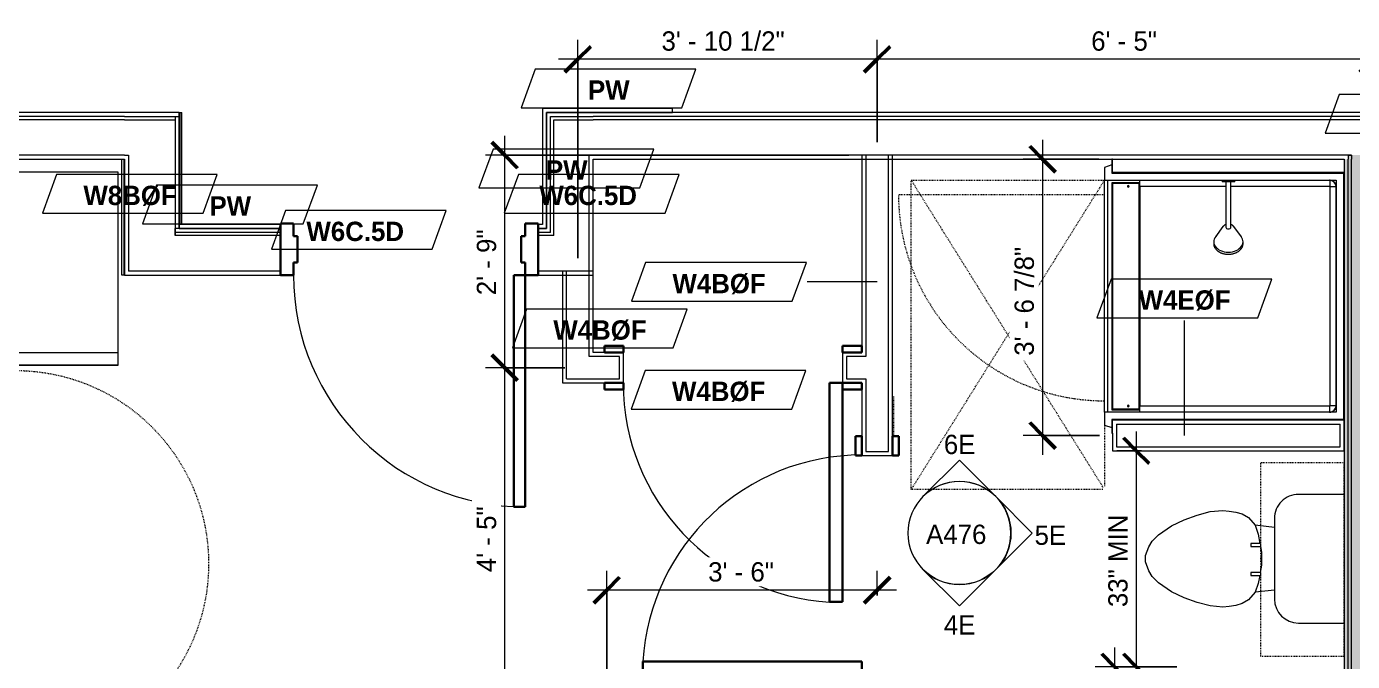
# Model space of a CAD drawing. Header units: inches. Extents: x -4010 to -1814, y 9846 to 12241.
# Drawn here: x -3125.5 to -2919.5, y 11562.6 to 11661.2 of the extents above; entities that cross this region are included whole.
import ezdxf

# ---------------------------------------------------------------- set-up
doc = ezdxf.new("R2010")
doc.units = ezdxf.units.IN
doc.header["$MEASUREMENT"] = 0
doc.linetypes.add('Dash', pattern=[0.25, 0.125, -0.125])
doc.linetypes.add('Dash 3_32_', pattern=[0.1875, 0.09375, -0.09375])
for name, color, linetype, lineweight in [('0-1', 7, 'Continuous', 5), ('0-3', 8, 'Continuous', 9), ('A-ANNO-DIMS', 211, 'Continuous', 9), ('A-ANNO-DIMS-32', 211, 'Continuous', 9), ('A-DETL-1', 90, 'Dash 3_32_', 18), ('A-DOOR-1', 7, 'Continuous', 9), ('A-DOOR-2', 10, 'Continuous', 30), ('A-DOOR-3', 31, 'Continuous', 9), ('A-DOOR-4', 31, 'Continuous', 30), ('A-DOOR-FRAM-2', 10, 'Continuous', 30), ('A-DOOR-FRAM-3', 31, 'Continuous', 30), ('A-GENM', 5, 'Continuous', 9), ('A-GENM-HDLN', 13, 'Dash', 9), ('A-WALL', 113, 'Continuous', 18), ('A-WALL-2', 250, 'Continuous', 18), ('A-WALL-3', 113, 'Continuous', 9), ('A-WALL-IDEN', 211, 'Continuous', 9), ('G-ANNO-SYMB-3', 111, 'Continuous', 9), ('I-WALL-1', 21, 'Continuous', 18), ('I-WALL-2', 241, 'Continuous', 5), ('I-WALL-3', 7, 'Continuous', 9), ('I-WALL-4', 2, 'Continuous', 9), ('P-SANR-FIXT', 6, 'Continuous', 9), ('P-SANR-FIXT-HDLN', 131, 'Dash', 9), ('Q-CASE', 31, 'Continuous', 9), ('Q-CASE-1', 31, 'Dash', 9), ('Q-SPCQ', 91, 'Continuous', 9)]:
    doc.layers.add(name, color=color, linetype=linetype, lineweight=lineweight)
doc.styles.add('Century Gothic', font='ufonts.com_century-gothic.ttf', dxfattribs={"height": 3})
doc.styles.add('Century Gothic_B_1', font='GOTHICB.TTF', dxfattribs={"height": 3})
doc.dimstyles.new('OD_1__HACK_2', dxfattribs={"dimscale": 12, "dimtxt": 3.132505, "dimasz": 0.333333, "dimexe": 0.25, "dimexo": 0.166667, "dimgap": 0.041667, "dimtad": 1, "dimdec": 4, "dimrnd": 0.0625, "dimzin": 3, "dimdsep": 46, "dimlunit": 4, "dimtxsty": 'Century Gothic', "dimblk1": 'OBLIQUE', "dimblk2": 'OBLIQUE', "dimsah": 1, "dimcen": 0.09, "dimdle": 0.25, "dimazin": 0, "dimtfac": 1, "dimtdec": 4, "dimtix": 1, "dimtmove": 0, "dimatfit": 3, "dimfxl": 1, "dimtvp": 1, "dimtfill": 1, "dimfrac": 2, "dimtolj": 1, "dimtzin": 0, "dimarcsym": 2})
doc.dimstyles.new('OD_1__HACK_2_1', dxfattribs={"dimscale": 12, "dimtxt": 3.132505, "dimasz": 0.333333, "dimexe": 0.25, "dimexo": 0.166667, "dimgap": 0.041667, "dimtad": 1, "dimdec": 4, "dimrnd": 0.0625, "dimzin": 3, "dimdsep": 46, "dimlunit": 4, "dimtxsty": 'Century Gothic', "dimblk1": 'OBLIQUE', "dimblk2": 'OBLIQUE', "dimsah": 1, "dimcen": 0.09, "dimdle": 0.25, "dimazin": 0, "dimtfac": 1, "dimtdec": 4, "dimtix": 1, "dimtmove": 0, "dimatfit": 3, "dimfxl": 1, "dimtvp": 1, "dimtfill": 1, "dimfrac": 2, "dimtolj": 1, "dimtzin": 0, "dimarcsym": 2})

# ---------------------------------------------------------------- blocks, each defined once
blk = doc.blocks.new('Basic Wall _ INT - W8BØF - _5_8 GYP - 2X8 WOOD_BATT_ - 5_8 GYP_ - ___-2320017-UNIT PLANS - 2ND _ 3RD FLOOR')
at = {"layer": 'I-WALL-3'}
for p, q in [((-3110.65, 11622.61), (-3110.65, 11640.61)), ((-3110.36, 11640.61), (-3110.36, 11622.61)), ((-3110.36, 11622.61), (-3110.65, 11622.61)), ((-3110.28, 11622.61), (-3110.36, 11622.61)), ((-3110.24, 11622.61), (-3110.28, 11622.61))]:
    blk.add_line(p, q, dxfattribs=at)
blk = doc.blocks.new('Basic Wall _ INT - W8BØF - _5_8 GYP - 2X8 WOOD_BATT_ - 5_8 GYP_ - ___-2320016-UNIT PLANS - 2ND _ 3RD FLOOR')
at = {"layer": 'I-WALL-3'}
for p, q in [((-3101.74, 11647.86), (-3101.69, 11647.86)), ((-3101.69, 11647.86), (-3101.61, 11647.86)), ((-3101.61, 11630.49), (-3101.61, 11647.86)), ((-3101.61, 11647.86), (-3101.32, 11647.86)), ((-3101.32, 11630.49), (-3101.32, 11647.86))]:
    blk.add_line(p, q, dxfattribs=at)
blk = doc.blocks.new('HOLLOW METAL - UNIT DOOR-2191977-UNIT PLANS - 2ND _ 3RD FLOOR')
at = {"layer": 'A-DOOR-1'}
blk.add_arc((18, -3.875), 36, 180, 270, dxfattribs=at)
at = {"layer": 'A-DOOR-2'}
for p, q in [((16.25, -3.875), (18, -3.875)), ((16.25, -39.875), (16.25, -3.875)), ((18, -3.875), (18, -39.875)), ((18, -39.875), (16.25, -39.875))]:
    blk.add_line(p, q, dxfattribs=at)
at = {"layer": 'A-DOOR-FRAM-2'}
for p, q in [((-20, 4.125), (-18, 4.125)), ((-20, -3.875), (-20, 4.125)), ((-18, 4.125), (-18, 2.1875)), ((18, 4.125), (20, 4.125)), ((18, 2.1875), (18, 4.125)), ((20, 4.125), (20, -3.875)), ((-18, 2.1875), (-17.375, 2.1875)), ((-17.375, 2.1875), (-17.375, -1.9375)), ((17.375, 2.1875), (18, 2.1875)), ((17.375, -1.9375), (17.375, 2.1875)), ((-18, -1.9375), (-18, -3.875)), ((-17.375, -1.9375), (-18, -1.9375)), ((18, -1.9375), (17.375, -1.9375)), ((18, -3.875), (18, -1.9375)), ((-18, -3.875), (-20, -3.875)), ((20, -3.875), (18, -3.875))]:
    blk.add_line(p, q, dxfattribs=at)
blk = doc.blocks.new('CTR - 1st Phase - Common Walls_rvt-1-UNIT PLANS - 2ND _ 3RD FLOOR')
at = {"layer": 'I-WALL-1'}
blk.add_hatch(color=256, dxfattribs=at).paths.add_polyline_path([(-2920.14, 11255.64), (-2920.14, 11640.61), (-2920.76, 11640.61), (-2920.76, 11255.64)], flags=0)
at = {"layer": 'I-WALL-2'}
for points in [[(-2919.64, 11255.64), (-2919.64, 11641.24), (-2920.14, 11641.24), (-2920.14, 11255.64)], [(-2914.14, 11255.64), (-2914.14, 11641.24), (-2919.64, 11641.24), (-2919.64, 11255.64)]]:
    blk.add_hatch(color=256, dxfattribs=at).paths.add_polyline_path(points, flags=0)
at = {"layer": 'A-WALL-2'}
for p, q in [((-3110.24, 11647.24), (-3199.89, 11647.24)), ((-3110.24, 11646.74), (-3199.89, 11646.74)), ((-3110.24, 11647.24), (-3102.36, 11647.24)), ((-3110.24, 11646.74), (-3109.61, 11646.74)), ((-3109.61, 11646.74), (-3102.36, 11646.74)), ((-3102.36, 11647.24), (-3101.74, 11647.24)), ((-3102.36, 11647.24), (-3102.36, 11646.74)), ((-3102.36, 11647.24), (-3102.36, 11646.74)), ((-3102.36, 11646.74), (-3102.36, 11629.86)), ((-3044.07, 11647.24), (-3043.57, 11647.24)), ((-3044.07, 11629.24), (-3044.07, 11647.24)), ((-3043.57, 11647.24), (-3037.45, 11647.24)), ((-3043.57, 11646.74), (-3038.07, 11646.74)), ((-3043.57, 11628.74), (-3043.57, 11646.74)), ((-3038.07, 11646.74), (-3037.45, 11646.74)), ((-2784.7, 11647.24), (-3037.45, 11647.24)), ((-2784.7, 11646.74), (-3037.45, 11646.74)), ((-3110.24, 11641.24), (-3199.89, 11641.24)), ((-3110.24, 11641.24), (-3109.61, 11641.24)), ((-3109.61, 11641.24), (-3109.61, 11623.24)), ((-3038.07, 11641.24), (-3037.45, 11641.24)), ((-3038.07, 11623.24), (-3038.07, 11641.24)), ((-2920.14, 11641.24), (-3037.45, 11641.24)), ((-2920.14, 11641.24), (-2919.64, 11641.24)), ((-2920.14, 11641.24), (-2920.14, 11640.61)), ((-2919.64, 11641.24), (-2920.14, 11641.24)), ((-2920.14, 11255.64), (-2920.14, 11640.61)), ((-2919.64, 11641.24), (-2919.64, 11640.61)), ((-2919.64, 11255.64), (-2919.64, 11640.61)), ((-3101.74, 11629.86), (-3102.36, 11629.86)), ((-3102.36, 11629.24), (-3102.36, 11629.86)), ((-3102.36, 11629.86), (-3102.36, 11629.24)), ((-3101.74, 11629.24), (-3102.36, 11629.24)), ((-3102.36, 11628.74), (-3102.36, 11629.24)), ((-3102.36, 11629.24), (-3102.36, 11628.74)), ((-3101.74, 11628.74), (-3102.36, 11628.74)), ((-3085.99, 11629.24), (-3101.74, 11629.24)), ((-3085.99, 11628.74), (-3101.74, 11628.74)), ((-3044.7, 11629.24), (-3045.99, 11629.24)), ((-3044.7, 11628.74), (-3045.99, 11628.74)), ((-3044.07, 11629.24), (-3044.7, 11629.24)), ((-3044.07, 11628.74), (-3044.7, 11628.74)), ((-3043.57, 11628.74), (-3044.07, 11628.74)), ((-3102.36, 11623.24), (-3109.61, 11623.24)), ((-3101.74, 11623.24), (-3102.36, 11623.24)), ((-3085.99, 11623.24), (-3101.74, 11623.24)), ((-3044.7, 11623.24), (-3045.99, 11623.24)), ((-3043.57, 11623.24), (-3044.7, 11623.24)), ((-3038.07, 11623.24), (-3043.57, 11623.24))]:
    blk.add_line(p, q, dxfattribs=at)
at = {"layer": 'I-WALL-3'}
for p, q in [((-3045.32, 11648.49), (-3045.32, 11630.49)), ((-3044.7, 11648.49), (-3045.32, 11648.49)), ((-3025.11, 11648.49), (-3044.7, 11648.49)), ((-3025.11, 11647.86), (-3025.11, 11648.49)), ((-3110.24, 11647.86), (-3199.89, 11647.86)), ((-3101.74, 11647.86), (-3110.24, 11647.86)), ((-3101.74, 11647.24), (-3101.74, 11647.86)), ((-3101.74, 11629.86), (-3101.74, 11647.24)), ((-3044.7, 11647.86), (-3044.7, 11629.86)), ((-3044.07, 11647.86), (-3044.7, 11647.86)), ((-3044.7, 11647.86), (-3025.11, 11647.86)), ((-3044.7, 11629.86), (-3044.7, 11647.86)), ((-3037.45, 11647.86), (-3044.07, 11647.86)), ((-2784.7, 11647.86), (-3037.45, 11647.86)), ((-3199.89, 11640.61), (-3110.24, 11640.61)), ((-3110.24, 11640.61), (-3110.24, 11622.61)), ((-3037.45, 11640.61), (-2920.76, 11640.61)), ((-3037.45, 11622.61), (-3037.45, 11640.61)), ((-2920.76, 11640.61), (-2920.76, 11638.59)), ((-3085.99, 11630.49), (-3101.74, 11630.49)), ((-3101.74, 11630.49), (-3101.74, 11629.86)), ((-3085.99, 11629.86), (-3101.74, 11629.86)), ((-3101.74, 11629.86), (-3085.99, 11629.86)), ((-3045.32, 11630.49), (-3045.99, 11630.49)), ((-3044.7, 11629.86), (-3045.99, 11629.86)), ((-3045.99, 11629.86), (-3045.32, 11629.86)), ((-3045.32, 11629.86), (-3044.7, 11629.86)), ((-3110.24, 11622.61), (-3109.61, 11622.61)), ((-3109.61, 11622.61), (-3101.74, 11622.61)), ((-3101.74, 11622.61), (-3085.99, 11622.61)), ((-3045.99, 11622.61), (-3044.7, 11622.61)), ((-3044.7, 11622.61), (-3038.07, 11622.61)), ((-3038.07, 11622.61), (-3037.45, 11622.61)), ((-2920.76, 11600.09), (-2920.76, 11255.64))]:
    blk.add_line(p, q, dxfattribs=at)
at = {"layer": '0-3'}
for name, p in [('Basic Wall _ INT - W8BØF - _5_8 GYP - 2X8 WOOD_BATT_ - 5_8 GYP_ - ___-2320016-UNIT PLANS - 2ND _ 3RD FLOOR', (0, 0)), ('Basic Wall _ INT - W8BØF - _5_8 GYP - 2X8 WOOD_BATT_ - 5_8 GYP_ - ___-2320017-UNIT PLANS - 2ND _ 3RD FLOOR', (0, 0)), ('HOLLOW METAL - UNIT DOOR-2191977-UNIT PLANS - 2ND _ 3RD FLOOR', (-3065.99, 11626.49))]:
    blk.add_blockref(name, p, dxfattribs=at)
blk = doc.blocks.new('SWING - SINGLE - FLUSH - 2-10 x 6-8 - PRIVACY-3199405-UNIT PLANS - 2ND _ 3RD FLOOR')
at = {"layer": 'A-DOOR-3'}
blk.add_arc((17, -2.37), 34.07, 180, 266.6343, dxfattribs=at)
at = {"layer": 'A-DOOR-4'}
for p, q in [((15, -2.37), (15, -36.38)), ((17, -2.37), (15, -2.37)), ((17, -2.37), (17, -36.38)), ((17, -36.38), (15, -36.38))]:
    blk.add_line(p, q, dxfattribs=at)
at = {"layer": 'A-DOOR-FRAM-3'}
for p, q in [((-20, 2.38), (-20, 3.38)), ((-20, 3.38), (-17, 3.38)), ((-17, 2.38), (-20, 2.38)), ((-17, 3.38), (-17, 2.38)), ((17, 2.38), (17, 3.38)), ((17, 3.38), (20, 3.38)), ((20, 2.38), (17, 2.38)), ((20, 3.38), (20, 2.38)), ((-20, -2.37), (-17, -2.37)), ((-20, -3.37), (-20, -2.37)), ((-17, -3.37), (-20, -3.37)), ((-17, -2.37), (-17, -3.37)), ((17, -2.37), (20, -2.37)), ((17, -3.37), (17, -2.37)), ((20, -3.37), (17, -3.37)), ((20, -2.37), (20, -3.37))]:
    blk.add_line(p, q, dxfattribs=at)
blk = doc.blocks.new('Toilet-Domestic-3D - Toilet-Domestic-3D-3234795-UNIT PLANS - 2ND _ 3RD FLOOR')
at = {"layer": 'P-SANR-FIXT'}
for p, q in [((-3.74, 10), (-2.74, 11)), ((-2.74, 11), (-1.87, 11.5)), ((-1.87, 11.5), (-0.5, 12)), ((-0.5, 12), (0.5, 12)), ((0.5, 12), (1.87, 11.5)), ((1.87, 11.5), (2.74, 11)), ((2.74, 11), (3.74, 10)), ((-5.13, 8), (-3.74, 10)), ((3.74, 10), (5.13, 8)), ((-6.06, 6), (-5.13, 8)), ((5.13, 8), (6.06, 6)), ((-6.79, 4), (-6.06, 6)), ((6.06, 6), (6.79, 4)), ((-7.33, 1.99), (-6.79, 4)), ((6.79, 4), (7.33, 1.99)), ((-7.5, 0), (-7.33, 1.99)), ((7.33, 1.99), (7.5, 0)), ((-7.41, -1), (-7.5, 0)), ((-7.24, -2), (-7.41, -1)), ((-6.97, -3), (-7.24, -2)), ((7.24, -2), (6.97, -3)), ((7.41, -1), (7.24, -2)), ((7.5, 0), (7.41, -1)), ((-6.4, -4), (-6.97, -3)), ((-5.21, -5), (-6.4, -4)), ((6.4, -4), (5.21, -5)), ((6.97, -3), (6.4, -4)), ((-3.84, -5.5), (-5.21, -5)), ((-4.86, -8.02), (-5.21, -5)), ((-2.61, -5.72), (-3.84, -5.5)), ((-1, -6), (-2.13, -5.8)), ((1, -6), (-1, -6)), ((1.89, -5.84), (1, -6)), ((3.84, -5.5), (2.37, -5.76)), ((5.21, -5), (3.84, -5.5)), ((4.86, -8.02), (5.21, -5)), ((6.25, -8.02), (-6.25, -8.02)), ((-9.98, -11.75), (-9.98, -18.86)), ((9.98, -18.86), (9.98, -11.75))]:
    blk.add_line(p, q, dxfattribs=at)
for centre, start, end in [((-6.25, -11.75), 90, 180), ((6.25, -11.75), 0, 90)]:
    blk.add_arc(centre, 3.73, start, end, dxfattribs=at)
blk = doc.blocks.new('ADA Clearances - 30_x48_-1721104-UNIT PLANS - 2ND _ 3RD FLOOR')
at = {"layer": 'A-GENM-HDLN'}
for p, q in [((15, 24), (-15, -24)), ((-15, 24), (15, -24)), ((-15, 14), (-15, 24)), ((-15, 24), (15, 24)), ((15, 24), (15, -24)), ((15, -24), (-15, -24))]:
    blk.add_line(p, q, dxfattribs=at)
blk = doc.blocks.new('300 Series Wall Hung Cabinet_326 - 30_-2909952-UNIT PLANS - 2ND _ 3RD FLOOR')
at = {"layer": 'Q-CASE'}
for p, q in [((-2.5, -13.19), (-2.01, -13.19)), ((-2.5, -13.19), (-2.5, -14.69)), ((-2.01, -14.69), (-2.01, -13.19)), ((2, -13.19), (2.49, -13.19)), ((2, -13.19), (2, -14.69)), ((2.49, -14.69), (2.49, -13.19)), ((-2.5, -14.69), (-2.01, -14.69)), ((2, -14.69), (2.49, -14.69))]:
    blk.add_line(p, q, dxfattribs=at)
at = {"layer": 'Q-CASE-1'}
for p, q in [((15, -0.19), (-15, -0.19)), ((-15, -0.19), (-15, -13.19)), ((15, -13.19), (15, -0.19)), ((-15, -13.19), (15, -13.19))]:
    blk.add_line(p, q, dxfattribs=at)
blk = doc.blocks.new('4LBS24238A75FTB_V2 - 4LBS24238A75FTB_V2-V48-UNIT PLANS - 2ND _ 3RD FLOOR')
at = {"layer": 'P-SANR-FIXT'}
for p, q in [((-0.75, 37.75), (-1.13, 36.62)), ((1.25, 37.75), (-0.75, 37.75)), ((1.25, 37.75), (37.25, 37.75)), ((1.25, 37.25), (1.25, 37.75)), ((1.25, 1.75), (1.25, 37.75)), ((37.25, 37.25), (1.25, 37.25)), ((37.25, 37.75), (37.25, 37.25)), ((39.25, 37.75), (37.25, 37.75)), ((37.25, 37.75), (37.25, 19.48)), ((39.63, 36.62), (39.25, 37.75)), ((0.12, 36.62), (-2.02, 36.62)), ((-2.02, 36.62), (-2.02, 36.5)), ((-2.02, 36.5), (0, 36.5)), ((0, 0.5), (0, 36.5)), ((0.12, 0.63), (0.12, 36.62)), ((1.62, 36.62), (1.62, 32.27)), ((36.88, 36.62), (1.62, 36.62)), ((36.75, 36.5), (1.75, 36.5)), ((1.75, 36.5), (1.75, 32.38)), ((36.75, 32.38), (36.75, 36.5)), ((36.88, 32.27), (36.88, 36.62)), ((40.52, 36.62), (38.38, 36.62)), ((38.38, 36.62), (38.38, 0.63)), ((38.5, 36.5), (38.5, 0.5)), ((38.5, 36.5), (40.52, 36.5)), ((40.52, 36.5), (40.52, 36.62)), ((1.75, 32.38), (36.75, 32.38)), ((2.2, 2.75), (2.2, 32.27)), ((36.3, 32.27), (2.2, 32.27)), ((36.3, 18.89), (36.3, 32.27)), ((36.3, 2.75), (36.3, 18.11)), ((37.25, 17.52), (37.25, 1.75)), ((1.28, 2.51), (1.3, 2.43)), ((1.4, 2.23), (1.42, 2.2)), ((1.51, 2.08), (1.58, 2.01)), ((2.25, 2.7), (36.25, 2.7)), ((36.92, 2.01), (36.99, 2.08)), ((37.08, 2.2), (37.1, 2.23)), ((37.2, 2.43), (37.22, 2.51)), ((38.5, 0.5), (0, 0.5)), ((38.38, 0.63), (0.12, 0.63)), ((37.25, 1.75), (1.25, 1.75)), ((1.7, 1.92), (1.73, 1.9)), ((1.93, 1.8), (2.01, 1.78)), ((2.25, 1.75), (2.25, 1.77)), ((2.25, 1.77), (36.25, 1.77)), ((36.25, 1.75), (36.25, 1.77)), ((36.49, 1.78), (36.57, 1.8)), ((36.77, 1.9), (36.8, 1.92))]:
    blk.add_line(p, q, dxfattribs=at)
for centre, radius, start, end in [((2.2, 34.06), 0.125, 0, 180), ((2.2, 34.06), 0.125, 180, 0), ((36.3, 34.06), 0.125, 0, 180), ((36.3, 34.06), 0.125, 180, 0), ((2.25, 2.75), 1, 180, 270), ((36.25, 2.75), 1, 270, 0)]:
    blk.add_arc(centre, radius, start, end, dxfattribs=at)
for centre, major_axis, start_param, end_param in [((2.2, 32.28), (-0.95, 0), 0, 1.570796), ((36.3, 32.28), (0.95, 0), 4.712389, 6.283185)]:
    blk.add_ellipse(centre, major_axis=major_axis, ratio=0.019505, start_param=start_param, end_param=end_param, dxfattribs=at)
for points, knots in [([(1.25, 2.77), (1.25, 2.77), (1.27, 2.76), (1.4, 2.76), (1.64, 2.75), (1.95, 2.75), (2.12, 2.75), (2.2, 2.75)], [-1, -1, -1, -1, -0.833333, -0.666667, -0.333333, -0.166667, 0, 0, 0, 0]), ([(1.25, 2.77), (1.25, 2.7), (1.26, 2.57), (1.34, 2.32), (1.52, 2.04), (1.8, 1.86), (2.05, 1.78), (2.18, 1.77), (2.25, 1.77)], [-1, -1, -1, -1, -0.875, -0.75, -0.5, -0.25, -0.125, 0, 0, 0, 0]), ([(1.59, 2), (1.54, 2.04), (1.47, 2.12), (1.41, 2.21), (1.38, 2.25)], [0.4611793, 0.4611793, 0.4611793, 0.4611793, 0.5714286, 0.6665731, 0.6665731, 0.6665731, 0.6665731]), ([(2.2, 2.75), (2.2, 2.74), (2.2, 2.74), (2.2, 2.73), (2.21, 2.72), (2.21, 2.72), (2.22, 2.71), (2.23, 2.71), (2.24, 2.7), (2.24, 2.7), (2.25, 2.7), (2.25, 2.7)], [-1, -1, -1, -1, -0.833333, -0.75, -0.666667, -0.583333, -0.416667, -0.291667, -0.208333, -0.083333, 0, 0, 0, 0]), ([(36.25, 1.77), (36.32, 1.77), (36.45, 1.78), (36.7, 1.86), (36.98, 2.04), (37.16, 2.32), (37.24, 2.57), (37.25, 2.7), (37.25, 2.77)], [-1, -1, -1, -1, -0.875, -0.75, -0.5, -0.25, -0.125, 0, 0, 0, 0]), ([(36.25, 2.7), (36.26, 2.7), (36.26, 2.7), (36.27, 2.7), (36.28, 2.71), (36.28, 2.71), (36.29, 2.72), (36.29, 2.73), (36.3, 2.74), (36.3, 2.74), (36.3, 2.75), (36.3, 2.75)], [-1, -1, -1, -1, -0.833333, -0.75, -0.666667, -0.583333, -0.416667, -0.291667, -0.208333, -0.083333, 0, 0, 0, 0]), ([(36.25, 1.8), (36.25, 1.82), (36.25, 1.91), (36.25, 2.14), (36.25, 2.45), (36.25, 2.62), (36.25, 2.7)], [-0.8333333, -0.8333333, -0.8333333, -0.8333333, -0.6666667, -0.3333333, -0.1666667, 0, 0, 0, 0]), ([(37.01, 2.1), (36.97, 2.05), (36.89, 1.97), (36.79, 1.91), (36.75, 1.88)], [0.4475924, 0.4475924, 0.4475924, 0.4475924, 0.5714286, 0.6665731, 0.6665731, 0.6665731, 0.6665731]), ([(37.19, 2.42), (37.18, 2.38), (37.16, 2.33), (37.13, 2.27), (37.12, 2.25)], [0.2174647, 0.2174647, 0.2174647, 0.2174647, 0.2857143, 0.3333068, 0.3333068, 0.3333068, 0.3333068]), ([(2.25, 1.75), (2.17, 1.75), (2.03, 1.77), (1.86, 1.82), (1.77, 1.87), (1.75, 1.88)], [0, 0, 0, 0, 0.1428571, 0.2857143, 0.3333068, 0.3333068, 0.3333068, 0.3333068]), ([(36.75, 1.88), (36.7, 1.85), (36.59, 1.8), (36.42, 1.76), (36.31, 1.75), (36.25, 1.75)], [0.6666667, 0.6666667, 0.6666667, 0.6666667, 0.7857143, 0.8928571, 1, 1, 1, 1])]:
    blk.add_open_spline(points, degree=3, knots=knots, dxfattribs=at)
for points in [[(1.25, 2.71), (1.25, 2.72), (1.25, 2.74), (1.25, 2.75)], [(1.38, 2.25), (1.37, 2.27), (1.36, 2.3), (1.35, 2.32)], [(2.25, 1.8), (2.25, 1.82), (2.25, 1.88), (2.25, 2.03), (2.25, 2.22), (2.25, 2.45), (2.25, 2.62), (2.25, 2.7)], [(37.25, 2.77), (37.25, 2.77), (37.23, 2.76), (37.13, 2.76), (36.98, 2.76), (36.78, 2.75), (36.55, 2.75), (36.38, 2.75), (36.3, 2.75)], [(37.12, 2.25), (37.09, 2.21), (37.07, 2.18), (37.04, 2.14)], [(37.25, 2.75), (37.25, 2.72), (37.25, 2.7), (37.25, 2.67)], [(1.75, 1.88), (1.71, 1.91), (1.67, 1.94), (1.63, 1.97)]]:
    blk.add_open_spline(points, degree=3, dxfattribs=at)
at = {"layer": 'P-SANR-FIXT-HDLN'}
blk.add_line((35, 37.75), (35, 69.75), dxfattribs=at)
blk.add_arc((35, 37.75), 32, 90, 180, dxfattribs=at)
blk = doc.blocks.new('Shower Head - Shower Head-3265626-UNIT PLANS - 2ND _ 3RD FLOOR')
at = {"layer": 'P-SANR-FIXT'}
for p, q in [((-0.98, 0), (0.98, 0)), ((-0.98, 0), (-0.98, -0.26)), ((0.98, -0.26), (-0.98, -0.26)), ((-0.39, -0.26), (-0.39, -1)), ((0.39, -1), (0.39, -0.26)), ((0.98, -0.26), (0.98, 0)), ((-0.39, -6.01), (-0.39, -7.27)), ((0.39, -7.27), (0.39, -6.01)), ((-0.84, -7.19), (-2.02, -8.78)), ((2.02, -8.78), (0.84, -7.19)), ((-2.28, -9.54), (-2.28, -9.81)), ((2.28, -9.81), (2.28, -9.54))]:
    blk.add_line(p, q, dxfattribs=at)
at = {"layer": 'P-SANR-FIXT', "flags": 128}
for points in [[(-0.39, -1), (-0.39, -1.29), (-0.39, -1.57), (-0.39, -1.85), (-0.39, -2.13), (-0.39, -2.41), (-0.39, -2.69), (-0.39, -2.96), (-0.39, -3.23), (-0.39, -3.5), (-0.39, -3.76), (-0.39, -4.02), (-0.39, -4.27), (-0.39, -4.52), (-0.39, -4.77), (-0.39, -5), (-0.39, -5.23), (-0.39, -5.46), (-0.39, -5.67), (-0.39, -5.88), (-0.39, -6.01)], [(0.39, -6.01), (0.39, -5.81), (0.39, -5.6), (0.39, -5.38), (0.39, -5.15), (0.39, -4.92), (0.39, -4.68), (0.39, -4.43), (0.39, -4.18), (0.39, -3.93), (0.39, -3.67), (0.39, -3.4), (0.39, -3.13), (0.39, -2.86), (0.39, -2.59), (0.39, -2.31), (0.39, -2.03), (0.39, -1.75), (0.39, -1.46), (0.39, -1.18), (0.39, -1)], [(-0.39, -6.87), (-0.43, -6.88), (-0.46, -6.9), (-0.49, -6.91), (-0.52, -6.93), (-0.55, -6.94), (-0.58, -6.96), (-0.61, -6.98), (-0.64, -7), (-0.67, -7.03), (-0.7, -7.05), (-0.73, -7.07), (-0.76, -7.1), (-0.78, -7.13), (-0.81, -7.16), (-0.83, -7.19), (-0.84, -7.19)], [(0.84, -7.19), (0.81, -7.16), (0.79, -7.13), (0.76, -7.1), (0.73, -7.08), (0.7, -7.05), (0.68, -7.03), (0.65, -7.01), (0.62, -6.98), (0.59, -6.97), (0.56, -6.95), (0.53, -6.93), (0.49, -6.91), (0.46, -6.9), (0.43, -6.89), (0.4, -6.87)], [(-2.28, -9.81), (-2.28, -9.88), (-2.28, -9.95), (-2.27, -10.02), (-2.25, -10.09), (-2.24, -10.16), (-2.21, -10.23), (-2.19, -10.3), (-2.16, -10.36), (-2.13, -10.43), (-2.09, -10.49), (-2.05, -10.55), (-2.01, -10.61), (-1.97, -10.67), (-1.92, -10.73), (-1.86, -10.79), (-1.81, -10.84), (-1.75, -10.89), (-1.69, -10.94), (-1.63, -10.99), (-1.57, -11.04), (-1.5, -11.08), (-1.43, -11.12), (-1.36, -11.16), (-1.28, -11.2), (-1.21, -11.24), (-1.13, -11.27), (-1.05, -11.3), (-0.97, -11.33), (-0.89, -11.36), (-0.81, -11.38), (-0.72, -11.4), (-0.64, -11.42), (-0.55, -11.44), (-0.47, -11.45), (-0.38, -11.46), (-0.29, -11.47), (-0.2, -11.48), (-0.11, -11.49), (-0.02, -11.49), (0, -11.49)], [(0, -11.49), (0.09, -11.49), (0.18, -11.48), (0.27, -11.48), (0.35, -11.47), (0.44, -11.46), (0.53, -11.44), (0.62, -11.43), (0.7, -11.41), (0.79, -11.39), (0.87, -11.36), (0.95, -11.34), (1.03, -11.31), (1.11, -11.28), (1.19, -11.25), (1.26, -11.21), (1.34, -11.17), (1.41, -11.13), (1.48, -11.09), (1.55, -11.05), (1.61, -11), (1.68, -10.95), (1.74, -10.9), (1.8, -10.85), (1.85, -10.8), (1.9, -10.74), (1.95, -10.69), (2, -10.63), (2.04, -10.57), (2.08, -10.51), (2.12, -10.44), (2.15, -10.38), (2.18, -10.31), (2.21, -10.25), (2.23, -10.18), (2.25, -10.11), (2.26, -10.04), (2.27, -9.97), (2.28, -9.9), (2.28, -9.83), (2.28, -9.81)]]:
    blk.add_lwpolyline(points, dxfattribs=at)
at = {"layer": 'P-SANR-FIXT'}
for centre, major_axis, start_param, end_param in [((0, -7.27), (0.394, 0), 3.141593, 4.712389), ((0, -7.27), (-0.394, 0), 1.570796, 3.141593), ((0, -9.54), (2.28, 0), 2.468394, 4.712389), ((0, -9.54), (-2.28, 0), 1.570796, 3.814791)]:
    blk.add_ellipse(centre, major_axis=major_axis, ratio=0.707107, start_param=start_param, end_param=end_param, dxfattribs=at)
blk = doc.blocks.new('ADA Clearances - 5ft Circle-2253126-UNIT PLANS - 2ND _ 3RD FLOOR')
at = {"layer": 'A-GENM-HDLN'}
blk.add_circle((0, 0), 30, dxfattribs=at)
blk = doc.blocks.new('Refrigerator_-_Side-by-Side_6047 - 36_ X 30_-345559-UNIT PLANS - 2ND _ 3RD FLOOR')
at = {"layer": 'Q-SPCQ'}
for p, q in [((17.87, 14.42), (-17.88, 14.42)), ((-17.88, 14.42), (-17.88, -15.58)), ((17.87, -15.58), (17.87, 14.42)), ((-17.88, -13.58), (-3.13, -13.58)), ((-17.88, -13.58), (-17.88, -15.58)), ((-3.13, -15.58), (-3.13, -13.58)), ((-2.63, -13.58), (17.87, -13.58)), ((-2.63, -13.58), (-2.63, -15.58)), ((17.87, -15.58), (17.87, -13.58)), ((-17.88, -15.58), (17.87, -15.58)), ((-3.13, -15.58), (-17.88, -15.58)), ((17.87, -15.58), (-2.63, -15.58))]:
    blk.add_line(p, q, dxfattribs=at)
blk = doc.blocks.new('Elevation - Filled Arrow-152140-UNIT PLANS - 2ND _ 3RD FLOOR')
at = {"layer": 'G-ANNO-SYMB-3'}
for start, end in [(360, 180), (180, 360)]:
    blk.add_arc((0, 0), 0.25, start, end, dxfattribs=at)
blk = doc.blocks.new('Elevation - Filled Arrow-151867-UNIT PLANS - 2ND _ 3RD FLOOR')
at = {"layer": 'G-ANNO-SYMB-3'}
for p, q in [((0, 0.3536), (-0.1768, 0.1768)), ((0.1768, 0.1768), (0, 0.3536))]:
    blk.add_line(p, q, dxfattribs=at)
blk.add_arc((0, 0), 0.25, 45, 135, dxfattribs=at)
blk = doc.blocks.new('DIMBLOCK78-UNIT PLANS - 2ND _ 3RD FLOOR')
at = {"layer": 'A-ANNO-DIMS-32'}
for p, q in [((-2956.44, 11564.8), (-2956.44, 11510.8)), ((-2946.76, 11561.8), (-2959.44, 11561.8)), ((-2956.44, 11561.8), (-2946.76, 11561.8)), ((-2946.76, 11513.8), (-2959.44, 11513.8)), ((-2956.44, 11513.8), (-2946.76, 11513.8))]:
    blk.add_line(p, q, dxfattribs=at)
at = {"layer": 'A-ANNO-DIMS-32', "lineweight": 50}
for p, q in [((-2956.44, 11561.8), (-2958.44, 11563.8)), ((-2956.44, 11561.8), (-2954.44, 11559.8)), ((-2956.44, 11513.8), (-2958.44, 11515.8)), ((-2956.44, 11513.8), (-2954.44, 11511.8))]:
    blk.add_line(p, q, dxfattribs=at)
at = {"layer": 'A-ANNO-DIMS-32', "color": 0, "insert": (-2960.79, 11532.55), "char_height": 3, "width": 12.5897, "attachment_point": 1, "rotation": 90, "line_spacing_factor": 0.984502, "style": 'Century Gothic', "bg_fill": 3, "box_fill_scale": 1.25, "bg_fill_color": 256, "bg_fill_true_color": 13158600, "bg_fill_transparency": 0}
blk.add_mtext('4\' - 0"', dxfattribs=at)
blk = doc.blocks.new('_Oblique')
at = {"color": 0, "linetype": 'ByBlock', "lineweight": -2}
blk.add_line((-0.5, -0.5), (0.5, 0.5), dxfattribs=at)
blk = doc.blocks.new('DIMBLOCK263-UNIT PLANS - 2ND _ 3RD FLOOR')
at = {"layer": 'A-ANNO-DIMS-32', "lineweight": 50}
for p, q in [((-3051.17, 11608.23), (-3053.17, 11610.23)), ((-3051.17, 11608.23), (-3049.17, 11606.23)), ((-3051.17, 11555.23), (-3053.17, 11557.23)), ((-3051.17, 11555.23), (-3049.17, 11553.23))]:
    blk.add_line(p, q, dxfattribs=at)
at = {"layer": 'A-ANNO-DIMS-32'}
for p, q in [((-3041.82, 11608.23), (-3054.17, 11608.23)), ((-3051.17, 11555.23), (-3051.17, 11608.23)), ((-3051.17, 11608.23), (-3041.82, 11608.23)), ((-3052.7, 11555.23), (-3048.17, 11555.23)), ((-3051.17, 11555.23), (-3052.7, 11555.23))]:
    blk.add_line(p, q, dxfattribs=at)
at = {"layer": 'A-ANNO-DIMS-32', "color": 0, "insert": (-3055.51, 11576.49), "char_height": 3, "width": 12.5897, "attachment_point": 1, "rotation": 90, "line_spacing_factor": 0.984502, "style": 'Century Gothic', "bg_fill": 3, "box_fill_scale": 1.25, "bg_fill_color": 256, "bg_fill_true_color": 13158600, "bg_fill_transparency": 0}
blk.add_mtext('4\' - 5"', dxfattribs=at)
blk = doc.blocks.new('DIMBLOCK264-UNIT PLANS - 2ND _ 3RD FLOOR')
at = {"layer": 'A-ANNO-DIMS-32'}
for p, q in [((-3051.17, 11608.23), (-3051.17, 11644.23)), ((-2997.7, 11641.23), (-3054.17, 11641.23)), ((-3051.17, 11641.23), (-2997.7, 11641.23)), ((-3041.82, 11608.23), (-3054.17, 11608.23)), ((-3051.17, 11608.23), (-3041.82, 11608.23))]:
    blk.add_line(p, q, dxfattribs=at)
at = {"layer": 'A-ANNO-DIMS-32', "lineweight": 50}
for p, q in [((-3051.17, 11641.23), (-3053.17, 11643.23)), ((-3051.17, 11641.23), (-3049.17, 11639.23)), ((-3051.17, 11608.23), (-3053.17, 11610.23)), ((-3051.17, 11608.23), (-3049.17, 11606.23))]:
    blk.add_line(p, q, dxfattribs=at)
at = {"layer": 'A-ANNO-DIMS-32', "color": 0, "insert": (-3055.51, 11619.49), "char_height": 3, "width": 12.5897, "attachment_point": 1, "rotation": 90, "line_spacing_factor": 0.984502, "style": 'Century Gothic', "bg_fill": 3, "box_fill_scale": 1.25, "bg_fill_color": 256, "bg_fill_true_color": 13158600, "bg_fill_transparency": 0}
blk.add_mtext('2\' - 9"', dxfattribs=at)
blk = doc.blocks.new('DIMBLOCK265-UNIT PLANS - 2ND _ 3RD FLOOR')
at = {"layer": 'A-ANNO-DIMS-32'}
for p, q in [((-3035.32, 11557.23), (-3035.32, 11576.69)), ((-2993.32, 11572.86), (-2993.32, 11576.69)), ((-2990.32, 11573.69), (-3038.32, 11573.69)), ((-3035.32, 11573.69), (-3035.32, 11557.23)), ((-2993.32, 11573.69), (-2993.32, 11572.86))]:
    blk.add_line(p, q, dxfattribs=at)
at = {"layer": 'A-ANNO-DIMS-32', "lineweight": 50}
for p, q in [((-3035.32, 11573.69), (-3033.32, 11575.69)), ((-2993.32, 11573.69), (-2991.32, 11575.69)), ((-3035.32, 11573.69), (-3037.32, 11571.69)), ((-2993.32, 11573.69), (-2995.32, 11571.69))]:
    blk.add_line(p, q, dxfattribs=at)
at = {"layer": 'A-ANNO-DIMS-32', "color": 0, "insert": (-3019.57, 11578.03), "char_height": 3, "width": 12.5897, "attachment_point": 1, "line_spacing_factor": 0.984502, "style": 'Century Gothic', "bg_fill": 3, "box_fill_scale": 1.25, "bg_fill_color": 256, "bg_fill_true_color": 13158600, "bg_fill_transparency": 0}
blk.add_mtext('3\' - 6"', dxfattribs=at)
blk = doc.blocks.new('DIMBLOCK266-UNIT PLANS - 2ND _ 3RD FLOOR')
at = {"layer": 'A-ANNO-DIMS-32'}
for p, q in [((-2993.32, 11643.23), (-2993.32, 11659.12)), ((-2916.32, 11640.23), (-2916.32, 11659.12)), ((-2913.32, 11656.12), (-2993.32, 11656.12)), ((-2993.32, 11656.12), (-2993.32, 11643.23)), ((-2916.32, 11656.12), (-2916.32, 11640.23))]:
    blk.add_line(p, q, dxfattribs=at)
at = {"layer": 'A-ANNO-DIMS-32', "lineweight": 50}
for p, q in [((-2993.32, 11656.12), (-2991.32, 11658.12)), ((-2916.32, 11656.12), (-2914.32, 11658.12)), ((-2993.32, 11656.12), (-2995.32, 11654.12)), ((-2916.32, 11656.12), (-2918.32, 11654.12))]:
    blk.add_line(p, q, dxfattribs=at)
at = {"layer": 'A-ANNO-DIMS-32', "color": 0, "insert": (-2960.07, 11660.46), "char_height": 3, "width": 12.5897, "attachment_point": 1, "line_spacing_factor": 0.984502, "style": 'Century Gothic', "bg_fill": 3, "box_fill_scale": 1.25, "bg_fill_color": 256, "bg_fill_true_color": 13158600, "bg_fill_transparency": 0}
blk.add_mtext('6\' - 5"', dxfattribs=at)
blk = doc.blocks.new('DIMBLOCK267-UNIT PLANS - 2ND _ 3RD FLOOR')
at = {"layer": 'A-ANNO-DIMS-32'}
for p, q in [((-3039.82, 11625.23), (-3039.82, 11659.12)), ((-2993.32, 11643.23), (-2993.32, 11659.12)), ((-2993.32, 11656.12), (-3042.82, 11656.12)), ((-3039.82, 11656.12), (-3039.82, 11625.23)), ((-2993.32, 11656.12), (-2993.32, 11643.23))]:
    blk.add_line(p, q, dxfattribs=at)
at = {"layer": 'A-ANNO-DIMS-32', "lineweight": 50}
for p, q in [((-3039.82, 11656.12), (-3037.82, 11658.12)), ((-2993.32, 11656.12), (-2991.32, 11658.12)), ((-3039.82, 11656.12), (-3041.82, 11654.12)), ((-2993.32, 11656.12), (-2995.32, 11654.12))]:
    blk.add_line(p, q, dxfattribs=at)
at = {"layer": 'A-ANNO-DIMS-32', "color": 0, "insert": (-3026.82, 11660.46), "char_height": 3, "width": 24.5827, "attachment_point": 1, "line_spacing_factor": 0.984502, "style": 'Century Gothic', "bg_fill": 3, "box_fill_scale": 1.25, "bg_fill_color": 256, "bg_fill_true_color": 13158600, "bg_fill_transparency": 0}
blk.add_mtext('3\' - 10 1/2"', dxfattribs=at)
blk = doc.blocks.new('DIMBLOCK367-UNIT PLANS - 2ND _ 3RD FLOOR')
at = {"layer": 'A-ANNO-DIMS-32', "lineweight": 50}
for p, q in [((-2953.07, 11595.34), (-2955.07, 11597.34)), ((-2953.07, 11595.34), (-2951.07, 11593.34)), ((-2953.07, 11561.8), (-2955.07, 11563.8)), ((-2953.07, 11561.8), (-2951.07, 11559.8))]:
    blk.add_line(p, q, dxfattribs=at)
at = {"layer": 'A-ANNO-DIMS-32'}
for p, q in [((-2953.07, 11598.34), (-2953.07, 11558.8)), ((-2952.25, 11595.34), (-2956.07, 11595.34)), ((-2953.07, 11595.34), (-2952.25, 11595.34)), ((-2946.77, 11561.8), (-2956.07, 11561.8)), ((-2953.07, 11561.8), (-2946.77, 11561.8))]:
    blk.add_line(p, q, dxfattribs=at)
at = {"layer": 'A-ANNO-DIMS-32', "color": 0, "insert": (-2957.42, 11571.06), "char_height": 3, "width": 18.0194, "attachment_point": 1, "rotation": 90, "line_spacing_factor": 0.984502, "style": 'Century Gothic', "bg_fill": 3, "box_fill_scale": 1.25, "bg_fill_color": 256, "bg_fill_true_color": 13158600, "bg_fill_transparency": 0}
blk.add_mtext('33" MIN', dxfattribs=at)
blk = doc.blocks.new('DIMBLOCK387-UNIT PLANS - 2ND _ 3RD FLOOR')
at = {"layer": 'A-ANNO-DIMS-32', "lineweight": 50}
for p, q in [((-2967.62, 11640.61), (-2969.62, 11642.61)), ((-2967.62, 11640.61), (-2965.62, 11638.61)), ((-2967.62, 11597.71), (-2969.62, 11599.71)), ((-2967.62, 11597.71), (-2965.62, 11595.71))]:
    blk.add_line(p, q, dxfattribs=at)
at = {"layer": 'A-ANNO-DIMS-32'}
for p, q in [((-2967.62, 11643.61), (-2967.62, 11594.71)), ((-2958.89, 11640.61), (-2970.62, 11640.61)), ((-2967.62, 11640.61), (-2958.89, 11640.61)), ((-2958.76, 11597.71), (-2970.62, 11597.71)), ((-2967.62, 11597.71), (-2958.76, 11597.71))]:
    blk.add_line(p, q, dxfattribs=at)
at = {"layer": 'A-ANNO-DIMS-32', "color": 0, "insert": (-2971.97, 11610.09), "char_height": 3, "width": 21.7784, "attachment_point": 1, "rotation": 90, "line_spacing_factor": 0.984502, "style": 'Century Gothic', "bg_fill": 3, "box_fill_scale": 1.25, "bg_fill_color": 256, "bg_fill_true_color": 13158600, "bg_fill_transparency": 0}
blk.add_mtext('3\' - 6 7/8"', dxfattribs=at)
blk = doc.blocks.new('Wall Tag - Arch Wall-3956453-UNIT PLANS - 2ND _ 3RD FLOOR')
at = {"layer": 'A-WALL-IDEN'}
for p, q in [((-0.3561, 0.0937), (-0.4244, -0.0937)), ((0.4244, 0.0937), (-0.3561, 0.0937)), ((0.3561, -0.0937), (0.4244, 0.0937)), ((-0.4244, -0.0937), (0.3561, -0.0937))]:
    blk.add_line(p, q, dxfattribs=at)

msp = doc.modelspace()

# ---------------------------------------------------------------- linework, layer by layer
at = {"layer": 'A-DETL-1'}
msp.add_line((-2990.76124, 11603.78551), (-2990.76124, 11597.78551), dxfattribs=at)
at = {"layer": 'A-WALL'}
for p, q in [((-2995.07374, 11641.23481), (-2995.07374, 11609.98481)), ((-2991.57374, 11595.23481), (-2991.57374, 11641.23481)), ((-3041.57374, 11606.48481), (-3041.57374, 11623.23481)), ((-3038.07374, 11609.98481), (-3038.07374, 11623.23481)), ((-3033.32374, 11609.98481), (-3038.07374, 11609.98481)), ((-3033.32374, 11606.48481), (-3033.32374, 11609.98481)), ((-2998.07374, 11609.98481), (-2998.07374, 11606.48481)), ((-2995.07374, 11609.98481), (-2998.07374, 11609.98481)), ((-3041.57374, 11606.48481), (-3033.32374, 11606.48481)), ((-2998.07374, 11606.48481), (-2995.07374, 11606.48481)), ((-2995.07374, 11606.48481), (-2995.07374, 11595.23481)), ((-2956.13624, 11599.4609), (-2956.13624, 11595.9609)), ((-2956.13624, 11599.4609), (-2921.38624, 11599.4609)), ((-2921.38624, 11595.9609), (-2921.38624, 11599.4609)), ((-2995.07374, 11595.23481), (-2991.57374, 11595.23481)), ((-2956.13624, 11595.9609), (-2921.38624, 11595.9609))]:
    msp.add_line(p, q, dxfattribs=at)
at = {"layer": 'A-WALL-3'}
for p, q in [((-2995.69874, 11641.23481), (-2995.69874, 11610.60981)), ((-2990.94874, 11641.23481), (-2995.69874, 11641.23481)), ((-2990.94874, 11594.60981), (-2990.94874, 11641.23481)), ((-3042.19874, 11623.23481), (-3042.19874, 11605.85981)), ((-3037.44874, 11623.23481), (-3042.19874, 11623.23481)), ((-3037.44874, 11610.60981), (-3037.44874, 11623.23481)), ((-3032.69874, 11610.60981), (-3037.44874, 11610.60981)), ((-3032.69874, 11605.85981), (-3032.69874, 11610.60981)), ((-2995.69874, 11610.60981), (-2998.69874, 11610.60981)), ((-2998.69874, 11610.60981), (-2998.69874, 11605.85981)), ((-3042.19874, 11605.85981), (-3032.69874, 11605.85981)), ((-2998.69874, 11605.85981), (-2995.69874, 11605.85981)), ((-2995.69874, 11605.85981), (-2995.69874, 11594.60981)), ((-2995.69874, 11594.60981), (-2990.94874, 11594.60981))]:
    msp.add_line(p, q, dxfattribs=at)
at = {"layer": 'I-WALL-4'}
for p, q in [((-2920.76124, 11595.3359), (-2920.76124, 11600.0859)), ((-2956.76124, 11598.06199), (-2956.76124, 11595.3359)), ((-2956.76124, 11595.3359), (-2920.76124, 11595.3359))]:
    msp.add_line(p, q, dxfattribs=at)

# ---------------------------------------------------------------- block references
at = {"layer": '0-1'}
msp.add_blockref('CTR - 1st Phase - Common Walls_rvt-1-UNIT PLANS - 2ND _ 3RD FLOOR', (0, 0), dxfattribs=at)
at = {"layer": 'A-DOOR-3'}
msp.add_blockref('SWING - SINGLE - FLUSH - 2-10 x 6-8 - PRIVACY-3199405-UNIT PLANS - 2ND _ 3RD FLOOR', (-3015.69874, 11608.23481), dxfattribs=at)
at = {"layer": 'A-DOOR-3', "rotation": 270.0000000000122}
msp.add_blockref('SWING - SINGLE - FLUSH - 2-10 x 6-8 - PRIVACY-3199405-UNIT PLANS - 2ND _ 3RD FLOOR', (-2993.32374, 11577.60981), dxfattribs=at)
at = {"layer": 'A-GENM', "rotation": 180}
for name, p in [('ADA Clearances - 30_x48_-1721104-UNIT PLANS - 2ND _ 3RD FLOOR', (-2973.01124, 11613.3359)), ('ADA Clearances - 5ft Circle-2253126-UNIT PLANS - 2ND _ 3RD FLOOR', (-3127.17374, 11577.79731))]:
    msp.add_blockref(name, p, dxfattribs=at)
at = {"layer": 'A-WALL-IDEN', "xscale": 31.99999999999999, "yscale": 31.99999999999999, "zscale": 31.99999999999999}
for p in [(-3109.40425, 11635.2394), (-3093.86124, 11633.59491), (-3073.84249, 11629.65741)]:
    msp.add_blockref('Wall Tag - Arch Wall-3956453-UNIT PLANS - 2ND _ 3RD FLOOR', p, dxfattribs=at)
at = {"layer": 'G-ANNO-SYMB-3', "xscale": 31.99999999999999, "yscale": 31.99999999999999, "zscale": 31.99999999999999}
for name in ['Elevation - Filled Arrow-151867-UNIT PLANS - 2ND _ 3RD FLOOR', 'Elevation - Filled Arrow-152140-UNIT PLANS - 2ND _ 3RD FLOOR']:
    msp.add_blockref(name, (-2980.54107, 11582.55706), dxfattribs=at)
at = {"layer": 'G-ANNO-SYMB-3', "extrusion": (0, 0, -1), "xscale": 31.99999999999999, "yscale": 31.99999999999999, "zscale": 31.99999999999999}
for rotation in [90.0000000000042, 180]:
    msp.add_blockref('Elevation - Filled Arrow-151867-UNIT PLANS - 2ND _ 3RD FLOOR', (2980.54107, 11582.55706), dxfattribs=dict(at, rotation=rotation))
at = {"layer": 'P-SANR-FIXT'}
for name, p, rotation in [('4LBS24238A75FTB_V2 - 4LBS24238A75FTB_V2-V48-UNIT PLANS - 2ND _ 3RD FLOOR', (-2920.26124, 11600.0859), 90.00000000000428), ('Toilet-Domestic-3D - Toilet-Domestic-3D-3234795-UNIT PLANS - 2ND _ 3RD FLOOR', (-2939.61705, 11578.5666), 89.99999999978705)]:
    msp.add_blockref(name, p, dxfattribs=dict(at, rotation=rotation))
msp.add_blockref('Shower Head - Shower Head-3265626-UNIT PLANS - 2ND _ 3RD FLOOR', (-2938.76124, 11637.3359), dxfattribs=at)
at = {"layer": 'Q-CASE', "rotation": 269.9999999999353}
msp.add_blockref('300 Series Wall Hung Cabinet_326 - 30_-2909952-UNIT PLANS - 2ND _ 3RD FLOOR', (-2920.57833, 11578.4416), dxfattribs=at)
at = {"layer": 'Q-SPCQ'}
msp.add_blockref('Refrigerator_-_Side-by-Side_6047 - 36_ X 30_-345559-UNIT PLANS - 2ND _ 3RD FLOOR', (-3129.11124, 11624.1876), dxfattribs=at)

# ---------------------------------------------------------------- texts
at = {"layer": 'A-WALL-IDEN', "char_height": 3, "attachment_point": 1, "style": 'Century Gothic_B_1'}
for s, insert, width in [('W8BØF', (-3116.62017, 11636.48693), 17.372), ('PW', (-3097.03936, 11634.84245), 7.575), ('W6C.5D', (-3081.97809, 11630.90495), 19.594), ('W4EØF', (-2952.69122, 11620.24769), 17.069)]:
    msp.add_mtext(s, dxfattribs=dict(at, insert=insert, width=width))
at = {"layer": 'G-ANNO-SYMB-3', "char_height": 3, "attachment_point": 1, "style": 'Century Gothic'}
for s, insert, width in [('6E', (-2982.95542, 11597.82241), 5.555), ('A476', (-2985.71702, 11583.86349), 12.221), ('5E', (-2968.86207, 11583.72907), 5.555), ('4E', (-2982.95542, 11569.7904), 5.555)]:
    msp.add_mtext(s, dxfattribs=dict(at, insert=insert, width=width))

# ---------------------------------------------------------------- next in the draw order: dimensions: what is measured, and where the dimension line sits
at = {"layer": 'A-ANNO-DIMS'}
for base, p1, p2, dimstyle, override, picture, middle in [((-3051.16855, 11608.23481), (-3050.69874, 11555.23481), (-3039.82374, 11608.23481), 'OD_1__HACK_2_1', {"dimpost": '<>', "dimfxl": 54.104211}, 'DIMBLOCK263-UNIT PLANS - 2ND _ 3RD FLOOR', (-3053.24401, 11581.73481)), ((-2956.4398, 11513.79731), (-2944.76124, 11561.79731), (-2944.76124, 11513.79731), 'OD_1__HACK_2', {"dimpost": '<>', "dimfxl": 48}, 'DIMBLOCK78-UNIT PLANS - 2ND _ 3RD FLOOR', (-2958.51526, 11537.79731))]:
    dim = msp.add_linear_dim(base=base, p1=p1, p2=p2, angle=90, dimstyle=dimstyle, override=override, dxfattribs=at)
    dim.commit()
    dim.dimension.update_dxf_attribs({"geometry": picture, "text_midpoint": middle})
dim = msp.add_linear_dim(base=(-3035.32374, 11573.68628), p1=(-2993.32374, 11570.85785), p2=(-3035.32374, 11555.23481), dimstyle='OD_1__HACK_2_1', override={"dimpost": '<>', "dimfxl": 44.8116}, dxfattribs=at)
dim.commit()
dim.dimension.update_dxf_attribs({"geometry": 'DIMBLOCK265-UNIT PLANS - 2ND _ 3RD FLOOR', "text_midpoint": (-3014.32374, 11575.76174)})

# ---------------------------------------------------------------- next in the draw order: dimensions: what is measured, and where the dimension line sits
dim = msp.add_linear_dim(base=(-3051.16855, 11641.23481), p1=(-3039.82374, 11608.23481), p2=(-2995.69874, 11641.23481), angle=90, dimstyle='OD_1__HACK_2_1', override={"dimpost": '<>', "dimfxl": 55.100051}, dxfattribs=at)
dim.commit()
dim.dimension.update_dxf_attribs({"geometry": 'DIMBLOCK264-UNIT PLANS - 2ND _ 3RD FLOOR', "text_midpoint": (-3053.24401, 11624.73481)})
dim = msp.add_linear_dim(base=(-2953.07479, 11561.79731), p1=(-2950.24636, 11595.3359), p2=(-2944.76583, 11561.79731), angle=90, text='33" MIN', dimstyle='OD_1__HACK_2_1', override={"dimpost": '<>', "dimfxl": 33.983427}, dxfattribs=at)
dim.commit()
dim.dimension.update_dxf_attribs({"geometry": 'DIMBLOCK367-UNIT PLANS - 2ND _ 3RD FLOOR', "text_midpoint": (-2955.15025, 11578.5666)})

# ---------------------------------------------------------------- next in the draw order: linework, layer by layer
at = {"layer": 'A-WALL-IDEN'}
for p, q in [((-2993.32374, 11621.55018), (-3004.16689, 11621.55018)), ((-2945.59498, 11597.7109), (-2945.59498, 11615.58214))]:
    msp.add_line(p, q, dxfattribs=at)

# ---------------------------------------------------------------- next in the draw order: block references
at = {"layer": 'A-WALL-IDEN', "xscale": 31.99999999999999, "yscale": 31.99999999999999, "zscale": 31.99999999999999}
for p in [(-3036.40572, 11614.34047), (-3017.96807, 11604.81679)]:
    msp.add_blockref('Wall Tag - Arch Wall-3956453-UNIT PLANS - 2ND _ 3RD FLOOR', p, dxfattribs=at)

# ---------------------------------------------------------------- next in the draw order: texts
at = {"layer": 'A-WALL-IDEN', "char_height": 3, "width": 17.372, "attachment_point": 1, "style": 'Century Gothic_B_1'}
for insert in [(-3043.62164, 11615.588), (-3025.18399, 11606.06432)]:
    msp.add_mtext('W4BØF', dxfattribs=dict(at, insert=insert))

# ---------------------------------------------------------------- next in the draw order: dimensions: what is measured, and where the dimension line sits
at = {"layer": 'A-ANNO-DIMS'}
dim = msp.add_linear_dim(base=(-2993.32374, 11656.11521), p1=(-2916.32374, 11638.23481), p2=(-2993.32374, 11641.23481), dimstyle='OD_1__HACK_2_1', override={"dimpost": '<>', "dimfxl": 77.058419}, dxfattribs=at)
dim.commit()
dim.dimension.update_dxf_attribs({"geometry": 'DIMBLOCK266-UNIT PLANS - 2ND _ 3RD FLOOR', "text_midpoint": (-2954.82374, 11658.19067)})

# ---------------------------------------------------------------- next in the draw order: block references
at = {"layer": 'A-WALL-IDEN', "xscale": 31.99999999999999, "yscale": 31.99999999999999, "zscale": 31.99999999999999}
msp.add_blockref('Wall Tag - Arch Wall-3956453-UNIT PLANS - 2ND _ 3RD FLOOR', (-2910.13624, 11647.65741), dxfattribs=at)

# ---------------------------------------------------------------- next in the draw order: dimensions: what is measured, and where the dimension line sits
at = {"layer": 'A-ANNO-DIMS'}
dim = msp.add_linear_dim(base=(-3039.82374, 11656.11521), p1=(-2993.32374, 11641.23481), p2=(-3039.82374, 11623.23481), dimstyle='OD_1__HACK_2_1', override={"dimpost": '<>', "dimfxl": 49.86231}, dxfattribs=at)
dim.commit()
dim.dimension.update_dxf_attribs({"geometry": 'DIMBLOCK267-UNIT PLANS - 2ND _ 3RD FLOOR', "text_midpoint": (-3016.57374, 11658.35689)})
dim = msp.add_linear_dim(base=(-2967.62283, 11597.7109), p1=(-2956.88624, 11640.60981), p2=(-2956.76124, 11597.7109), angle=90, dimstyle='OD_1__HACK_2_1', override={"dimpost": '<>', "dimfxl": 42.899091}, dxfattribs=at)
dim.commit()
dim.dimension.update_dxf_attribs({"geometry": 'DIMBLOCK387-UNIT PLANS - 2ND _ 3RD FLOOR', "text_midpoint": (-2969.8645, 11619.16035)})

# ---------------------------------------------------------------- next in the draw order: block references
at = {"layer": 'A-WALL-IDEN', "xscale": 31.99999999999999, "yscale": 31.99999999999999, "zscale": 31.99999999999999}
for p in [(-3035.05822, 11651.59491), (-3041.59322, 11639.1769), (-3037.65572, 11635.2394), (-3017.8986, 11621.55018), (-2945.59498, 11619.00015)]:
    msp.add_blockref('Wall Tag - Arch Wall-3956453-UNIT PLANS - 2ND _ 3RD FLOOR', p, dxfattribs=at)

# ---------------------------------------------------------------- next in the draw order: texts
at = {"layer": 'A-WALL-IDEN', "char_height": 3, "attachment_point": 1, "style": 'Century Gothic_B_1'}
for s, insert, width in [('PW', (-3038.23635, 11652.84245), 7.575), ('PW', (-3044.77135, 11640.42443), 7.575), ('W6C.5D', (-3045.79133, 11636.48693), 19.594), ('W4BØF', (-3025.11452, 11622.79772), 17.372)]:
    msp.add_mtext(s, dxfattribs=dict(at, insert=insert, width=width))

doc.saveas('drawing.dxf')
